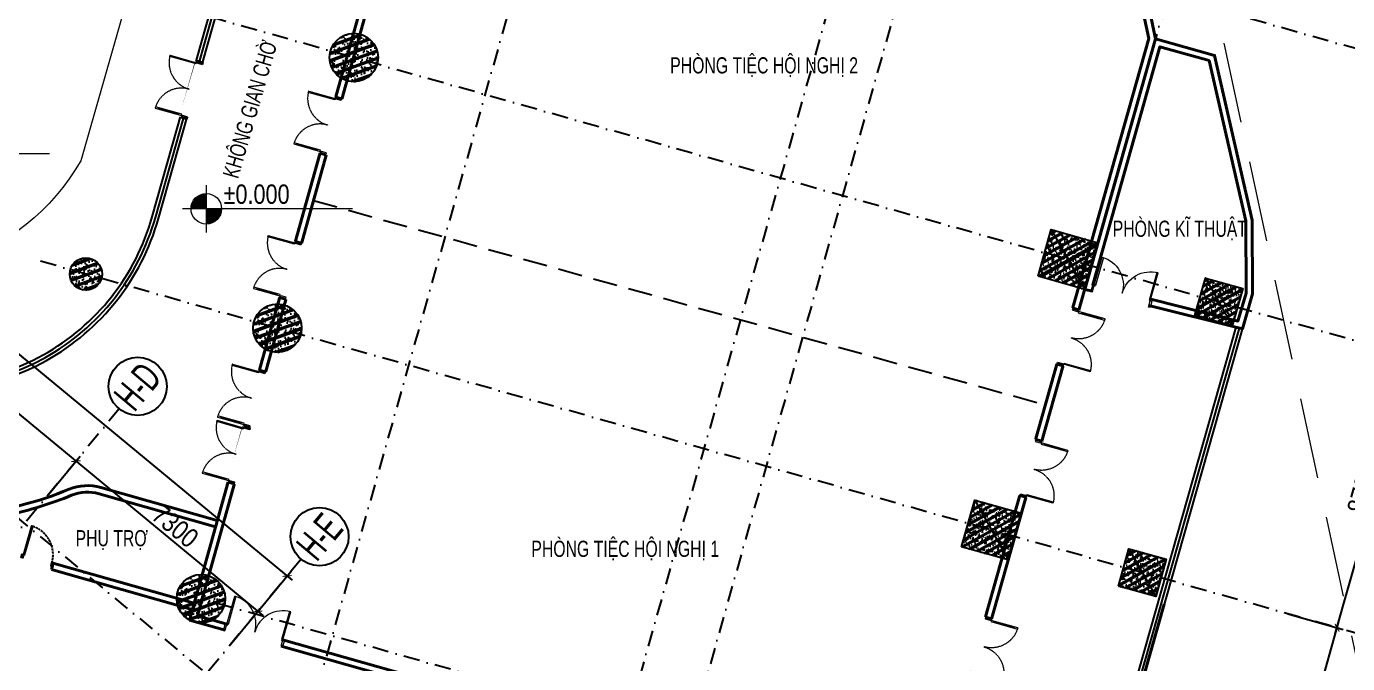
# Model space of a CAD drawing. Header units: millimetres. Extents: x -1534340 to 1713810, y -1348191 to 1114081.
# Drawn here: x 1275860 to 1316753, y -231548 to -211836 of the extents above; entities that cross this region are included whole.
import ezdxf
from ezdxf.enums import TextEntityAlignment as Align

# ---------------------------------------------------------------- set-up
doc = ezdxf.new("R2010")
doc.units = ezdxf.units.MM
doc.header["$LTSCALE"] = 100
doc.set_wipeout_variables(frame=1)
doc.header["$PDMODE"] = 32
doc.header["$PDSIZE"] = 2.5
for name, pattern in [('DASHED2', [0.375, 0.25, -0.125]), ('HIDDEN2', [0.1875, 0.125, -0.0625]), ('TYPICAL 2 +1 BEDROOM FRONT$0$DASHED2', [9.525, 6.35, -3.175]), ('xref.asix of  podium$0$xref.asix of  podium$0$DASHDOT', [1, 0.5, -0.25, 0, -0.25]), ('Xref.Asix of Basement B2$0$HIDDEN', [0.375, 0.25, -0.125])]:
    doc.linetypes.add(name, pattern=pattern)
for name, color, linetype, lineweight in [('A-DOOR', 1, 'Continuous', 9), ('CUA', 37, 'Continuous', 13), ('KT-Chu viet', 255, 'Continuous', 20), ('KT-Ghi chu', 26, 'Continuous', 15), ('KT-Net cat', 1, 'Continuous', 40), ('KT-Net cua', 87, 'Continuous', 9), ('KT-Net thay', 7, 'Continuous', 15)]:
    doc.layers.add(name, color=color, linetype=linetype, lineweight=lineweight)
for name, color, linetype in [('A-FLOR-STRS', 16, 'Continuous'), ('A-GLAZ', 135, 'Continuous'), ('ccu12-Manh', 8, 'Continuous'), ('KT-Kich thuoc', 9, 'Continuous'), ('TYPICAL 2 +1 BEDROOM FRONT$0$A-_DOOR----_E-', 32, 'Continuous'), ('xref.asix of  podium$0$xref.asix of  podium$0$KT-Hatch', 251, 'Continuous'), ('xref.asix of  podium$0$xref.asix of  podium$0$KT-Kich thuoc', 9, 'Continuous'), ('xref.asix of  podium$0$xref.asix of  podium$0$KT-Luoi truc South Tower', 8, 'xref.asix of  podium$0$xref.asix of  podium$0$DASHDOT'), ('xref.asix of  podium$0$xref.asix of  podium$0$KT-Net cot vach', 6, 'Continuous'), ('xref.asix of  podium$0$xref.asix of  podium$0$ST_MBDV Cot vach 220805$0$AUDIT_I_220805193045-1', 50, 'Continuous')]:
    doc.layers.add(name, color=color, linetype=linetype)
doc.layers.add('Xref.Asix of Basement B2$0$KT-Chi gioi XD', color=7, linetype='Xref.Asix of Basement B2$0$HIDDEN', true_color=0x0066cc)
doc.styles.add('Arial Narrow', font='ARIALN.TTF')
doc.styles.add('font unicode ccu', font='arial.ttf')
doc.styles.add('xref.asix of  podium$0$xref.asix of  podium$0$ST_MBDV Cot vach 220805$0$HBA-Text', font='GOTHIC.TTF')
doc.styles.add('Xref_ST_MBDV Cot vach 30.7.2022$0$Arial', font='arial.ttf', dxfattribs={"width": 0.7})
doc.dimstyles.new('CCU_1-200', dxfattribs={"dimscale": 200, "dimtxt": 3, "dimasz": 1, "dimexe": 1, "dimexo": 2, "dimgap": 0.5, "dimtad": 1, "dimdec": 0, "dimdsep": 46, "dimtxsty": 'Arial Narrow', "dimblk": 'ARCHTICK', "dimcen": -1, "dimdle": 1, "dimclrd": 256, "dimclre": 256, "dimclrt": 3, "dimadec": 0, "dimazin": 2, "dimtfac": 0.1, "dimtdec": 0, "dimtix": 1, "dimtmove": 2, "dimatfit": 1, "dimfxl": 1, "dimtvp": 0.833333, "dimtolj": 1, "dimtzin": 12, "dimarcsym": 0})

# ---------------------------------------------------------------- blocks, each defined once
blk = doc.blocks.new('_ARCHTICK')
at = {"color": 0, "linetype": 'ByBlock', "const_width": 0.15}
blk.add_lwpolyline([(-0.5, -0.5), (0.5, 0.5)], dxfattribs=at)
blk = doc.blocks.new('*D2934')
at = {"layer": 'Defpoints', "color": 0, "transparency": 16777216}
for p in [(1543729, -220753, 0), (1545638, -221292), (1541364, -229125, 0)]:
    blk.add_point(p, dxfattribs=at)
at = {"layer": 'xref.asix of  podium$0$xref.asix of  podium$0$KT-Kich thuoc', "lineweight": -2, "transparency": 16777216}
for p, q in [((1543218, -229857), (1545693, -221100)), ((1544114, -220862), (1545831, -221347)), ((1541749, -229234), (1543465, -229719))]:
    blk.add_line(p, q, dxfattribs=at)
at = {"layer": 'xref.asix of  podium$0$xref.asix of  podium$0$KT-Kich thuoc', "lineweight": -2, "transparency": 16777216, "xscale": 200, "yscale": 200, "zscale": 200}
for p, rotation in [((1545638, -221292), 74.22121922395897), ((1543272, -229664), 254.221219223959)]:
    blk.add_blockref('_ARCHTICK', p, dxfattribs=dict(at, rotation=rotation))
at = {"layer": 'xref.asix of  podium$0$xref.asix of  podium$0$KT-Kich thuoc', "color": 3, "transparency": 16777216, "insert": (1544064, -225368), "char_height": 600, "attachment_point": 5, "rotation": 74.2212, "style": 'Arial Narrow'}
blk.add_mtext('\\A1;8700', dxfattribs=at)
blk = doc.blocks.new('*D2935')
at = {"layer": 'Defpoints', "color": 0, "transparency": 16777216}
for p in [(1541364, -229125, 0), (1543272, -229664), (1538998, -237497, 0)]:
    blk.add_point(p, dxfattribs=at)
at = {"layer": 'xref.asix of  podium$0$xref.asix of  podium$0$KT-Kich thuoc', "lineweight": -2, "transparency": 16777216}
for p, q in [((1541749, -229234), (1543465, -229719)), ((1540852, -238229), (1543327, -229472)), ((1539383, -237606), (1541099, -238091))]:
    blk.add_line(p, q, dxfattribs=at)
at = {"layer": 'xref.asix of  podium$0$xref.asix of  podium$0$KT-Kich thuoc', "lineweight": -2, "transparency": 16777216, "xscale": 200, "yscale": 200, "zscale": 200}
for p, rotation in [((1543272, -229664), 74.22121922395897), ((1540907, -238037), 254.221219223959)]:
    blk.add_blockref('_ARCHTICK', p, dxfattribs=dict(at, rotation=rotation))
at = {"layer": 'xref.asix of  podium$0$xref.asix of  podium$0$KT-Kich thuoc', "color": 3, "transparency": 16777216, "insert": (1541698, -233740), "char_height": 600, "attachment_point": 5, "rotation": 74.2212, "style": 'Arial Narrow'}
blk.add_mtext('\\A1;8700', dxfattribs=at)
blk = doc.blocks.new('*D2962')
at = {"layer": 'Defpoints', "color": 0, "transparency": 16777216}
for p in [(1496652, -220506, 0), (1504238, -224511), (1503129, -225855, 0)]:
    blk.add_point(p, dxfattribs=at)
at = {"layer": 'xref.asix of  podium$0$xref.asix of  podium$0$KT-Kich thuoc', "lineweight": -2, "transparency": 16777216}
for p, q in [((1496906, -220198), (1497889, -219008)), ((1497607, -219035), (1504393, -224639)), ((1503383, -225547), (1504366, -224357))]:
    blk.add_line(p, q, dxfattribs=at)
at = {"layer": 'xref.asix of  podium$0$xref.asix of  podium$0$KT-Kich thuoc', "lineweight": -2, "transparency": 16777216, "xscale": 200, "yscale": 200, "zscale": 200}
for p, rotation in [((1497762, -219162), 140.4488267526309), ((1504238, -224511), 320.4488267526309)]:
    blk.add_blockref('_ARCHTICK', p, dxfattribs=dict(at, rotation=rotation))
at = {"layer": 'xref.asix of  podium$0$xref.asix of  podium$0$KT-Kich thuoc', "color": 3, "transparency": 16777216, "insert": (1501259, -221523), "char_height": 600, "attachment_point": 5, "rotation": 320.4488, "style": 'Arial Narrow'}
blk.add_mtext('\\A1;8400', dxfattribs=at)
blk = doc.blocks.new('*D2963')
at = {"layer": 'Defpoints', "color": 0, "transparency": 16777216}
for p in [(1503129, -225855), (1509867, -229160), (1508757, -230503, 0)]:
    blk.add_point(p, dxfattribs=at)
at = {"layer": 'xref.asix of  podium$0$xref.asix of  podium$0$KT-Kich thuoc', "lineweight": -2, "transparency": 16777216}
for p, q in [((1503383, -225547), (1504365, -224358)), ((1504084, -224384), (1510021, -229288)), ((1509012, -230195), (1509994, -229006))]:
    blk.add_line(p, q, dxfattribs=at)
at = {"layer": 'xref.asix of  podium$0$xref.asix of  podium$0$KT-Kich thuoc', "lineweight": -2, "transparency": 16777216, "xscale": 200, "yscale": 200, "zscale": 200}
for p, rotation in [((1504238, -224512), 140.4488267526309), ((1509867, -229160), 320.4488267526309)]:
    blk.add_blockref('_ARCHTICK', p, dxfattribs=dict(at, rotation=rotation))
at = {"layer": 'xref.asix of  podium$0$xref.asix of  podium$0$KT-Kich thuoc', "color": 3, "transparency": 16777216, "insert": (1507311, -226523), "char_height": 600, "attachment_point": 5, "rotation": 320.4488, "style": 'Arial Narrow'}
blk.add_mtext('\\A1;7300', dxfattribs=at)
blk = doc.blocks.new('*U2781')
h = blk.add_hatch()
h.set_pattern_fill('VATLIEU04', color=250, scale=40, style=0, pattern_type=2)
h.set_pattern_definition([(50, (550, 1550), (286.904, -25.1), [30, -330]), (355, (550, 1550), (-55.5, 300.877), [24, -264]), (100.451, (573.9, 1547.9), (231.404, 275.776), [25.496, -280.457]), (46.184, (550, 1630), (426.896, -66.21), [45, -495]), (96.636, (585.57, 1624.5), (373.865, 389.65), [38.244, -420.685]), (351.184, (550, 1630), (373.865, 389.65), [36, -396]), (21, (590, 1610), (238.763, -161.048), [30, -330]), (326, (590, 1610), (97.326, 290.06), [24, -264]), (71.451, (609.9, 1596.58), (336.09, 129.012), [25.496, -280.457]), (37.5, (550, 1550), (4.864, 133.1575), [0, -260.8, 0, -268, 0, -265]), (7.5, (550, 1550), (105.228, 157.765), [0, -152.8, 0, -254.8, 0, -101]), (327.5, (460.8, 1550), (213.529, -9.022), [0, -100, 0, -312, 0, -414]), (317.5, (420.8, 1550), (233.274, 40.042), [0, -130, 0, -207.2, 0, -294]), (45, (550, 1550), (-120.208, 120.208), []), (45, (550, 1599), (-120.208, 120.208), [])])
h.paths.add_polyline_path([(-475, -475), (1025, -475), (1025, 1025), (-475, 1025)])
at = {"color": 6, "ltscale": 0.25}
blk.add_lwpolyline([(-475, -475), (1025, -475), (1025, 1025), (-475, 1025)], close=True, dxfattribs=at)
at = {"layer": 'Defpoints', "linetype": 'ByBlock', "ltscale": 30}
for p, q in [((1025, -475), (-475, 1025)), ((-475, -475), (1025, 1025))]:
    blk.add_line(p, q, dxfattribs=at)
blk = doc.blocks.new('*U2783')
h = blk.add_hatch()
h.set_pattern_fill('VATLIEU04', color=250, scale=40, style=0, pattern_type=2)
h.set_pattern_definition([(50, (250, 1250), (286.904, -25.1), [30, -330]), (355, (250, 1250), (-55.5, 300.877), [24, -264]), (100.451, (273.9, 1247.9), (231.404, 275.776), [25.496, -280.457]), (46.184, (250, 1330), (426.896, -66.21), [45, -495]), (96.636, (285.57, 1324.5), (373.865, 389.65), [38.244, -420.685]), (351.184, (250, 1330), (373.86, 389.65), [36, -396]), (21, (290, 1310), (238.763, -161.048), [30, -330]), (326, (290, 1310), (97.326, 290.06), [24, -264]), (71.451, (309.9, 1296.58), (336.09, 129.012), [25.496, -280.457]), (37.5, (250, 1250), (4.864, 133.1575), [0, -260.8, 0, -268, 0, -265]), (7.5, (250, 1250), (105.228, 157.765), [0, -152.8, 0, -254.8, 0, -101]), (327.5, (160.8, 1250), (213.529, -9.022), [0, -100, 0, -312, 0, -414]), (317.5, (120.8, 1250), (233.274, 40.042), [0, -130, 0, -207.2, 0, -294]), (45, (250, 1250), (-120.208, 120.208), []), (45, (250, 1299), (-120.208, 120.208), [])])
h.paths.add_polyline_path([(-475, -475), (725, -475), (725, 725), (-475, 725)])
at = {"color": 6, "ltscale": 0.25}
blk.add_lwpolyline([(-475, -475), (725, -475), (725, 725), (-475, 725)], close=True, dxfattribs=at)
at = {"layer": 'Defpoints', "linetype": 'ByBlock', "ltscale": 30}
for p, q in [((725, -475), (-475, 725)), ((-475, -475), (725, 725))]:
    blk.add_line(p, q, dxfattribs=at)
blk = doc.blocks.new('xref.asix of  podium$0$xref.asix of  podium$0$ST_MBDV Cot vach 220805$0$GRID-SYM-flat-103')
at = {"layer": 'xref.asix of  podium$0$xref.asix of  podium$0$ST_MBDV Cot vach 220805$0$AUDIT_I_220805193045-1'}
blk.add_circle((0, 0, 0), 900, dxfattribs=at)
at = {"layer": 'xref.asix of  podium$0$xref.asix of  podium$0$ST_MBDV Cot vach 220805$0$AUDIT_I_220805193045-1', "style": 'xref.asix of  podium$0$xref.asix of  podium$0$ST_MBDV Cot vach 220805$0$HBA-Text'}
blk.add_attdef('GRID', text='', height=900, rotation=19.0471, dxfattribs=at).set_placement((0, 0, 0), align=Align.MIDDLE_CENTER)
blk = doc.blocks.new('*D2931')
at = {"layer": 'Defpoints', "color": 0, "transparency": 16777216}
for p in [(1486299, -210114, 0), (1510771, -228065), (1509662, -229408)]:
    blk.add_point(p, dxfattribs=at)
at = {"layer": 'xref.asix of  podium$0$xref.asix of  podium$0$KT-Kich thuoc', "lineweight": -2, "transparency": 16777216}
for p, q in [((1486554, -209806), (1487536, -208617)), ((1487254, -208644), (1510925, -228192)), ((1509917, -229100), (1510899, -227911))]:
    blk.add_line(p, q, dxfattribs=at)
at = {"layer": 'xref.asix of  podium$0$xref.asix of  podium$0$KT-Kich thuoc', "lineweight": -2, "transparency": 16777216, "xscale": 200, "yscale": 200, "zscale": 200}
for p, rotation in [((1487408, -208771), 140.448826737222), ((1510771, -228065), 320.448826737222)]:
    blk.add_blockref('_ARCHTICK', p, dxfattribs=dict(at, rotation=rotation))
at = {"layer": 'xref.asix of  podium$0$xref.asix of  podium$0$KT-Kich thuoc', "color": 3, "transparency": 16777216, "insert": (1499348, -218105), "char_height": 600, "attachment_point": 5, "rotation": 320.4488, "style": 'Arial Narrow'}
blk.add_mtext('\\A1;30300', dxfattribs=at)
blk = doc.blocks.new('double door')
at = {"elevation": 0}
for points in [[(549901, 384015), (549001, 384015), (549001, 383975), (549901, 383975)], [(550101, 384065), (550101, 384015), (549901, 384015), (549901, 384065)], [(549901, 382215), (549001, 382215), (549001, 382255), (549901, 382255)], [(550101, 382165), (550101, 382215), (549901, 382215), (549901, 382165)]]:
    blk.add_lwpolyline(points, close=True, dxfattribs=at)
at = {"color": 8}
for centre, start, end in [((549901, 384015, 0), 180, 270), ((549901, 382215, 0), 90, 180)]:
    blk.add_arc(centre, 900, start, end, dxfattribs=at)
blk = doc.blocks.new('*U2728')
at = {"layer": 'TYPICAL 2 +1 BEDROOM FRONT$0$A-_DOOR----_E-'}
for points in [[(80, 920), (40, 920), (40, 0), (80, 0)], [(0, 0), (0, 0), (0, 0), (40, 0), (40, -42), (50, -42), (50, -100), (0, -100), (0, -100), (0, -100)], [(1000, 0), (1000, 0), (1000, 0), (960, 0), (960, -42), (950, -42), (950, -100), (1000, -100), (1000, -100), (1000, -100)]]:
    blk.add_lwpolyline(points, close=True, dxfattribs=at)
at = {"layer": 'TYPICAL 2 +1 BEDROOM FRONT$0$A-_DOOR----_E-', "color": 8, "linetype": 'TYPICAL 2 +1 BEDROOM FRONT$0$DASHED2', "ltscale": 0.1}
blk.add_arc((40, 0), 920, 0, 90, dxfattribs=at)
blk = doc.blocks.new('CAODOSAN')
at = {"layer": 'KT-Ghi chu'}
h = blk.add_hatch(color=256, dxfattribs=at)
edge = h.paths.add_edge_path()
edge.add_ellipse((286, 0), major_axis=(130, 130), ratio=1, start_angle=45, end_angle=135)
edge.add_line((102, 0), (286, 0))
edge.add_line((286, 0), (286, 184))
h = blk.add_hatch(color=256, dxfattribs=at)
edge = h.paths.add_edge_path()
edge.add_ellipse((286, 0), major_axis=(130, 130), ratio=1, start_angle=225, end_angle=315)
edge.add_line((469, 0), (286, 0))
edge.add_line((286, 0), (286, -184))
for p, q in [((286, 286), (286, -286)), ((2047, 0), (0, 0))]:
    blk.add_line(p, q, dxfattribs=at)
blk.add_circle((286, 0), 184, dxfattribs=at)
at = {"color": 3, "style": 'font unicode ccu', "width": 0.7}
blk.add_attdef('FL', (493, 47), '', height=300, dxfattribs=at)
at = {"color": 1, "style": 'font unicode ccu', "width": 0.7}
blk.add_attdef('SL', (490, -337), '', height=300, dxfattribs=at)
blk = doc.blocks.new('*U229')
for p, q in [((-750, -90), (-750, -50)), ((-100, -70), (-750, -70)), ((-100, -90), (-100, -50)), ((-750, -1710), (-750, -1750)), ((-100, -1730), (-750, -1730)), ((-100, -1710), (-100, -1750))]:
    blk.add_line(p, q)
for points in [[(200, 0), (200, -60), (40, -60), (40, -50), (0, -50), (0, 0)], [(0, -50), (0, -90), (-850, -90), (-850, -50)], [(0, -1750), (0, -1710), (-850, -1710), (-850, -1750)], [(200, -1800), (200, -1740), (40, -1740), (40, -1750), (0, -1750), (0, -1800)]]:
    blk.add_lwpolyline(points, close=True)
at = {"linetype": 'HIDDEN2'}
for centre, start, end in [((0, -50), 180, 270), ((0, -1750), 90, 180)]:
    blk.add_arc(centre, 850, start, end, dxfattribs=at)
blk = doc.blocks.new('KHHFG')
blk.add_wipeout([(-80, 1884), (238, 1884), (264, 84), (-70, 84)]).dxf.layer = 'KT-Kich thuoc'
at = {"layer": 'KT-Net cat'}
for p, q in [((200, 1884), (0, 1884)), ((200, 84), (0, 84))]:
    blk.add_line(p, q, dxfattribs=at)
at = {"layer": 'CUA', "xscale": -1, "rotation": 359.999999524041}
blk.add_blockref('*U229', (200, 1884), dxfattribs=at)
blk = doc.blocks.new('312')
at = {"layer": 'xref.asix of  podium$0$xref.asix of  podium$0$KT-Hatch', "ltscale": 0.5}
h = blk.add_hatch(dxfattribs=at)
h.set_pattern_fill('VATLIEU04', color=256, scale=50, angle=335, pattern_type=2)
h.set_pattern_definition([(25, (1429291.96, -102827.23), (311.76915, -180), [37.5, -412.5]), (330, (1429291.96, -102827.23), (96.0694, 370.1782), [30, -330]), (75.4514, (1429317.94, -102842.23), (407.83865, 190.1779), [31.8701, -350.5711]), (21.1842, (1429334.2, -102736.6), (448.6488, -300.5234), [56.25, -618.75]), (71.6356, (1429371.6, -102761.64), (629.386, 243.9225), [47.8051, -525.8565]), (326.1842, (1429334.2, -102736.6), (629.3859, 243.923), [45, -495]), (356, (1429368.97, -102780.4), (185.4137, -308.5802), [37.5, -412.5]), (301, (1429368.97, -102780.4), (263.4901, 277.1898), [30, -330]), (46.4514, (1429384.42, -102806.1), (448.9038, -31.3908), [31.8701, -350.5711]), (12.5, (1429291.96, -102827.23), (75.8538, 148.28266), [0, -326, 0, -335, 0, -331.25]), (342.5, (1429291.96, -102827.23), (202.55378, 123.1402), [0, -191, 0, -318.5, 0, -126.25]), (302.5, (1429190.91, -102780.11), (237.13767, -123.02238), [0, -125, 0, -390, 0, -517.5]), (292.5, (1429145.6, -102758.98), (285.42618, -77.8696), [0, -162.5, 0, -259, 0, -367.5]), (20, (1429291.96, -102827.23), (-72.67928, 199.68468), []), (20, (1429317.85, -102771.72), (-72.67928, 199.68468), [])])
edge = h.paths.add_edge_path()
edge.add_arc((1512838.3, -212024), 750, 0, 360)
h = blk.add_hatch(dxfattribs=at)
h.set_pattern_fill('VATLIEU04', color=256, scale=50, angle=335, pattern_type=2)
h.set_pattern_definition([(25, (1422198.77, -147273.2), (311.76915, -180), [37.5, -412.5]), (330, (1422198.77, -147273.2), (96.0694, 370.1782), [30, -330]), (75.4514, (1422224.75, -147288.2), (407.8386, 190.1779), [31.8701, -350.571]), (21.1842, (1422241.03, -147182.57), (448.6488, -300.5234), [56.25, -618.75]), (71.6356, (1422278.4, -147207.6), (629.386, 243.9225), [47.8051, -525.8565]), (326.1842, (1422241, -147182.57), (629.3859, 243.923), [45, -495]), (356, (1422275.78, -147226.36), (185.4137, -308.5802), [37.5, -412.5]), (301, (1422275.78, -147226.36), (263.4901, 277.1898), [30, -330]), (46.4514, (1422291.23, -147252.07), (448.9038, -31.3908), [31.8701, -350.571]), (12.5, (1422198.77, -147273.2), (75.8538, 148.28266), [0, -326, 0, -335, 0, -331.25]), (342.5, (1422198.77, -147273.2), (202.55378, 123.1402), [0, -191, 0, -318.5, 0, -126.25]), (302.5, (1422097.71, -147226.08), (237.13767, -123.02238), [0, -125, 0, -390, 0, -517.5]), (292.5, (1422052.4, -147204.95), (285.4262, -77.8696), [0, -162.5, 0, -259, 0, -367.5]), (20, (1422198.77, -147273.2), (-72.6793, 199.6847), []), (20, (1422224.65, -147217.7), (-72.6793, 199.6847), [])])
edge = h.paths.add_edge_path()
edge.add_arc((1504544.6, -218721.1), 500, 0, 360)
h = blk.add_hatch(dxfattribs=at)
h.set_pattern_fill('VATLIEU04', color=256, scale=50, angle=335, pattern_type=2)
h.set_pattern_definition([(25, (1426926.22, -111199.4), (311.76915, -180), [37.5, -412.5]), (330, (1426926.22, -111199.4), (96.0694, 370.1782), [30, -330]), (75.4514, (1426952.2, -111214.4), (407.83865, 190.1779), [31.8701, -350.5711]), (21.1842, (1426968.5, -111108.77), (448.6488, -300.5234), [56.25, -618.75]), (71.6356, (1427005.87, -111133.8), (629.386, 243.9225), [47.8051, -525.8565]), (326.1842, (1426968.5, -111108.8), (629.3859, 243.923), [45, -495]), (356, (1427003.24, -111152.56), (185.4137, -308.5802), [37.5, -412.5]), (301, (1427003.24, -111152.56), (263.4901, 277.1898), [30, -330]), (46.4514, (1427018.7, -111178.28), (448.9038, -31.3908), [31.8701, -350.5711]), (12.5, (1426926.22, -111199.4), (75.8538, 148.28266), [0, -326, 0, -335, 0, -331.25]), (342.5, (1426926.22, -111199.4), (202.55378, 123.1402), [0, -191, 0, -318.5, 0, -126.25]), (302.5, (1426825.17, -111152.28), (237.13767, -123.02238), [0, -125, 0, -390, 0, -517.5]), (292.5, (1426779.85, -111131.15), (285.42618, -77.8696), [0, -162.5, 0, -259, 0, -367.5]), (20, (1426926.22, -111199.4), (-72.67928, 199.68468), []), (20, (1426952.1, -111143.9), (-72.67928, 199.68468), [])])
edge = h.paths.add_edge_path()
edge.add_arc((1510472.5, -220396.2), 750, 0, 360)
h = blk.add_hatch(dxfattribs=at)
h.set_pattern_fill('VATLIEU04', color=256, scale=50, angle=335, pattern_type=2)
h.set_pattern_definition([(25, (1424560.5, -119571.58), (311.76915, -180), [37.5, -412.5]), (330, (1424560.5, -119571.58), (96.0694, 370.1782), [30, -330]), (75.4514, (1424586.47, -119586.58), (407.83865, 190.1779), [31.8701, -350.5711]), (21.1842, (1424602.75, -119480.95), (448.6488, -300.5234), [56.25, -618.75]), (71.6356, (1424640.14, -119506), (629.386, 243.9225), [47.8051, -525.8565]), (326.1842, (1424602.75, -119480.95), (629.3859, 243.923), [45, -495]), (356, (1424637.5, -119524.74), (185.4137, -308.5802), [37.5, -412.5]), (301, (1424637.5, -119524.74), (263.4901, 277.1898), [30, -330]), (46.4514, (1424652.95, -119550.45), (448.9038, -31.3908), [31.8701, -350.5711]), (12.5, (1424560.49, -119571.58), (75.8538, 148.28266), [0, -326, 0, -335, 0, -331.25]), (342.5, (1424560.49, -119571.58), (202.55378, 123.1402), [0, -191, 0, -318.5, 0, -126.25]), (302.5, (1424459.43, -119524.46), (237.13767, -123.02238), [0, -125, 0, -390, 0, -517.5]), (292.5, (1424414.12, -119503.33), (285.42618, -77.8696), [0, -162.5, 0, -259, 0, -367.5]), (20, (1424560.49, -119571.58), (-72.67928, 199.68468), []), (20, (1424586.37, -119516.07), (-72.67928, 199.68468), [])])
edge = h.paths.add_edge_path()
edge.add_arc((1508106.8, -228768.3), 750, 0, 360)
at = {"layer": 'A-DOOR'}
blk.add_line((1540430, -216123.3), (1540430.4, -216121.9), dxfattribs=at)
at = {"layer": 'A-FLOR-STRS', "linetype": 'DASHED2', "ltscale": 30}
blk.add_line((1511585, -216446.4, 0), (1534242.5, -222770.8, 0), dxfattribs=at)
at = {"layer": 'A-GLAZ', "elevation": 0}
for points in [[(1473424.4, -260928.5), (1473092.8, -260654.8), (1466542.8, -268586.1, -0.0802158), (1462838.7, -270893.3), (1454210.8, -274172.2, -0.4938342), (1448507.6, -270476.3, -0.0221705), (1448914.3, -265081.9, -0.0503129), (1451646.9, -252812.4, -0.0717433), (1452491.1, -251043.1), (1458753.2, -243469.1, -0.4142019), (1460161, -243334.8), (1461410.7, -244366.9, 0.3664972), (1462114.6, -244267.3), (1467714.2, -237486.8, 0.1975865), (1467778.6, -236377.6, -0.2766343), (1468313.4, -231892.8), (1480099.9, -217613.1, -0.2939779), (1483233.2, -216709.1), (1497822.7, -221852.2, 0.4147556), (1506598.5, -216954), (1509805.2, -205605.8)], [(1472124.2, -261670.6), (1466470.9, -268516.1, -0.0800332), (1462801.6, -270800.4), (1454176.2, -274078.4, -0.4933527), (1448607.7, -270473.9, -0.0221481), (1449013.6, -265093.8, -0.0503167), (1451742.1, -252843, -0.0715865), (1452571.4, -251102.8), (1458830.2, -243532.9, -0.4142019), (1460097.3, -243411.9), (1461351.7, -244447.9, 0.3702684), (1462190.5, -244332.4), (1467798.9, -237541.3, 0.2004031), (1467871.6, -236340.7, -0.2768086), (1468391.5, -231955.2), (1480176.2, -217677.9, -0.2936266), (1483202.2, -216804.2), (1497792.4, -221947.6, 0.4148816), (1506694.7, -216981.2), (1509901.6, -205632.5)], [(1472047.1, -261606.9), (1466399, -268446.1, -0.0798487), (1462764.4, -270707.5), (1454141.7, -273984.5, -0.4928533), (1448707.9, -270471.4, -0.0221254), (1449112.9, -265105.7, -0.0503205), (1451837.3, -252873.6, -0.0714261), (1452651.8, -251162.5), (1458907.3, -243596.6, -0.4142019), (1460033.6, -243489), (1461292.4, -244528.6, 0.3732637), (1462266.6, -244397.3), (1467883.4, -237596, 0.2029712), (1467964.6, -236303.6, -0.2769801), (1468469.7, -232017.6), (1480252.4, -217742.6, -0.2932569), (1483171.3, -216899.3), (1497762, -222042.9, 0.415005), (1506791, -217008.4), (1509997.9, -205659.1)], [(1540657.1, -219308.3, -0.0173614), (1540571.3, -219590.4), (1533338.3, -245099.8)]]:
    blk.add_lwpolyline(points, format="xyb", dxfattribs=at)
for points in [[(1540142.6, -220369.3), (1534504.6, -240253.2)], [(1540239.7, -220393.6), (1534600.8, -240280.5)]]:
    blk.add_lwpolyline(points, dxfattribs=at)
at = {"layer": 'KT-Net cat'}
for p, q in [((1534925.8, -198287.5, 0), (1537651.5, -211441.9)), ((1507747.1, -229430.9, 0), (1516082.9, -199616, 0)), ((1503531.7, -227666.5, 0), (1503477, -227858.9)), ((1503493.2, -227655.6, 0), (1507892.6, -228905.5, 0)), ((1503477, -227858.9, 0), (1507838, -229097.8, 0))]:
    blk.add_line(p, q, dxfattribs=at)
at = {"layer": 'KT-Net cat', "elevation": 0}
for points in [[(1529373.9, -203592.4), (1516220.2, -199862.8), (1508004.2, -229295.7), (1508946.1, -229561.8)], [(1510601.3, -230029.5), (1530594.9, -235679.2), (1537445.5, -211435.4), (1536970.3, -209230.8), (1528458.6, -206825.6), (1529373.9, -203592.3)], [(1537651.5, -211441.9), (1530733, -235926), (1510585.3, -230232.9)], [(1508853.1, -229743.4), (1507747.1, -229430.9)], [(1509773.7, -229795.7), (1509773.7, -229795.7)]]:
    blk.add_lwpolyline(points, dxfattribs=at)
at = {"layer": 'KT-Net cat'}
for points in [[(1535703.2, -219256.6), (1535460.5, -219195.8), (1537651.5, -211441.9), (1539478.6, -211958.2), (1540643.7, -217054.9), (1540657.3, -219339.1), (1540341.4, -220419.1), (1537450, -219694.4)], [(1535796.3, -219073.7), (1535709, -219051.8), (1537789.6, -211688.8), (1539310.1, -212118.4), (1540443.8, -217078), (1540457.1, -219311.1), (1540203.4, -220178.3), (1537465.5, -219492.1)], [(1536631.3, -219283), (1536630.5, -219282.8)], [(1534639.4, -240499.4), (1537916.7, -228931.3)]]:
    blk.add_lwpolyline(points, dxfattribs=at)
at = {"layer": 'KT-Net cat', "elevation": 0}
for points in [[(1497901.8, -226067.1, 0.1402691), (1504026.4, -225381.4, -0.1683172), (1505006.9, -225325.8), (1508608.7, -226349)], [(1502130, -226175.6, 0.0453652), (1504102.4, -225566.4, -0.1683172), (1504952.2, -225518.1), (1508554.9, -226541.6)]]:
    blk.add_lwpolyline(points, format="xyb", dxfattribs=at)
at = {"layer": 'KT-Net thay', "elevation": 0}
blk.add_lwpolyline([(1507330.9, -204921.6), (1504390.2, -215215.5, -0.3779825), (1495435.6, -218205.3), (1484590.5, -214199.9, 0.2463094), (1482598.4, -214595), (1480169, -217536.8)], format="xyb", dxfattribs=at)
at = {"layer": 'xref.asix of  podium$0$xref.asix of  podium$0$KT-Luoi truc South Tower', "ltscale": 10}
for p, q in [((1527628.1, -175202.9), (1502281, -264904.5)), ((1536770.1, -177786.2), (1511423, -267487.8)), ((1538694.8, -178330), (1513347.6, -268031.6)), ((1546393.3, -180505.4), (1521046.2, -270207)), ((1549736, -213409.6), (1507717.2, -201536.2)), ((1480764.6, -208369.6), (1512813.8, -234836.9)), ((1547370.3, -221781.7), (1505351.4, -209908.4)), ((1545004.6, -230153.9), (1502985.7, -218280.6)), ((1505574.6, -222893.3), (1495693.6, -234858.1)), ((1511203.3, -227541.7), (1489259.5, -254113.2)), ((1542776.8, -238565.1), (1508106.8, -228768.3))]:
    blk.add_line(p, q, dxfattribs=at)
at = {"layer": 'xref.asix of  podium$0$xref.asix of  podium$0$KT-Net cot vach', "ltscale": 0.5}
for centre, radius in [((1512838.3, -212024), 750), ((1504544.6, -218721.1), 500), ((1510472.5, -220396.2), 750), ((1508106.8, -228768.3), 750)]:
    blk.add_circle(centre, radius, dxfattribs=at)
at = {"layer": 'A-DOOR', "color": 250, "rotation": 254.1895842193126}
blk.add_blockref('double door', (1290975.4, 403681, 0), dxfattribs=at)
at = {"layer": 'KT-Kich thuoc'}
ref = blk.add_blockref('CAODOSAN', (1498150.1, -215006.9), dxfattribs=dict(at, xscale=2.571428571428571, yscale=2.571428571428571, zscale=2.571428571428571))
ref.add_attrib('FL', '- 0.150', (1499419.1, -214854.2), dxfattribs={"layer": '0', "color": 3, "height": 600, "style": 'font unicode ccu', "width": 0.8})
ref = blk.add_blockref('CAODOSAN', (1507536, -216702.9), dxfattribs=dict(at, xscale=2.571428571428571, yscale=2.571428571428571, zscale=2.571428571428571))
ref.add_attrib('FL', '%%p0.000', (1508805, -216550.2), dxfattribs={"layer": '0', "color": 3, "height": 600, "style": 'font unicode ccu', "width": 0.8})
at = {"layer": 'KT-Net cua', "color": 250, "xscale": -1, "rotation": 74.24912318458455}
blk.add_blockref('double door', (2054626.1, 205944.8, 0), dxfattribs=at)
at = {"layer": 'KT-Net cua', "rotation": 344.0595155114916}
blk.add_blockref('*U2728', (1502570.1, -227391.9, 0), dxfattribs=at)
at = {"layer": 'xref.asix of  podium$0$xref.asix of  podium$0$KT-Kich thuoc'}
ref = blk.add_blockref('xref.asix of  podium$0$xref.asix of  podium$0$ST_MBDV Cot vach 220805$0$GRID-SYM-flat-103', (1506147.7, -222199.3, 0), dxfattribs=at)
ref.add_attrib('GRID', 'H-D', dxfattribs={"layer": 'xref.asix of  podium$0$xref.asix of  podium$0$ST_MBDV Cot vach 220805$0$AUDIT_I_220805193045-1', "height": 900, "rotation": 50, "style": 'xref.asix of  podium$0$xref.asix of  podium$0$ST_MBDV Cot vach 220805$0$HBA-Text', "width": 0.65}).set_placement((1506147.7, -222199.3, 0), align=Align.MIDDLE_CENTER)
ref = blk.add_blockref('xref.asix of  podium$0$xref.asix of  podium$0$ST_MBDV Cot vach 220805$0$GRID-SYM-flat-103', (1511776.4, -226847.7, 0), dxfattribs=at)
ref.add_attrib('GRID', 'H-E', dxfattribs={"layer": 'xref.asix of  podium$0$xref.asix of  podium$0$ST_MBDV Cot vach 220805$0$AUDIT_I_220805193045-1', "height": 900, "rotation": 50, "style": 'xref.asix of  podium$0$xref.asix of  podium$0$ST_MBDV Cot vach 220805$0$HBA-Text', "width": 0.65}).set_placement((1511776.4, -226847.7, 0), align=Align.MIDDLE_CENTER)
at = {"layer": 'xref.asix of  podium$0$xref.asix of  podium$0$KT-Net cot vach', "linetype": 'ByBlock', "xscale": -1, "rotation": 254.2212213650004}
for name, p in [('*U2781', (1534603.3, -218459.9)), ('*U2783', (1539455.7, -219675.2)), ('*U2781', (1532237.6, -226832.1)), ('*U2783', (1537089.9, -228047.4))]:
    blk.add_blockref(name, p, dxfattribs=at)
at = {"layer": 'KT-Chu viet', "insert": (1509385, -213551.4), "char_height": 500, "attachment_point": 2, "rotation": 73.73057, "style": 'Xref_ST_MBDV Cot vach 30.7.2022$0$Arial'}
blk.add_mtext('KHÔNG GIAN CH{\\fArial|b0|i0|c0|p34;Ờ}', dxfattribs=at)
at = {"layer": 'KT-Chu viet', "char_height": 500, "attachment_point": 2, "style": 'Xref_ST_MBDV Cot vach 30.7.2022$0$Arial'}
for s, insert in [('PHÒNG TI{\\fArial|b0|i0|c0|p34;ỆC HỘI NGHỊ} 2', (1525536.6, -212015.8)), ('{\\fArial|b0|i0|c163|p34;PHÒNG KĨ THUẬT}', (1538405.8, -217070.9)), ('PHỤ TRỢ', (1505344.3, -226645.7, 0)), ('PHÒNG TI{\\fArial|b0|i0|c0|p34;ỆC HỘI NGHỊ} 1', (1521239.4, -226973.2))]:
    blk.add_mtext(s, dxfattribs=dict(at, insert=insert))
at = {"layer": 'xref.asix of  podium$0$xref.asix of  podium$0$KT-Kich thuoc'}
dim = blk.add_aligned_dim(p1=(1486298.9, -210114.1, 0), p2=(1509661.9, -229408.2), distance=1742.1, dimstyle='CCU_1-200', dxfattribs=at)
dim.commit()
dim.dimension.update_dxf_attribs({"geometry": '*D2931', "text_midpoint": (1499348.4, -218104.6)})
for base, p1, p2, angle, picture, middle in [((1504238.4, -224511.2), (1496651.7, -220506.3, 0), (1503128.6, -225855.1, 0), 140.44883, '*D2962', (1501258.7, -221523.5)), ((1545638.1, -221292.3), (1541363.6, -229125.1, 0), (1543729.4, -220752.9, 0), 74.22122, '*D2934', (1544064.2, -225367.9)), ((1509866.6, -229160.2), (1503128.6, -225855.1), (1508757.3, -230503.5, 0), 140.44883, '*D2963', (1507311, -226522.7)), ((1543272.4, -229664.5), (1538997.9, -237497.3, 0), (1541363.6, -229125.1, 0), 74.22122, '*D2935', (1541698.5, -233740.1))]:
    dim = blk.add_linear_dim(base=base, p1=p1, p2=p2, angle=angle, dimstyle='CCU_1-200', dxfattribs=at)
    dim.commit()
    dim.dimension.update_dxf_attribs({"geometry": picture, "text_midpoint": middle})
at = {"layer": 'KT-Kich thuoc', "rotation": 344.2188557745582}
for p in [(1534579.9, -221590.1, 0), (1533430.9, -225656.2, 0), (1531879.1, -231148, 0)]:
    blk.add_blockref('KHHFG', p, dxfattribs=at)
at = {"layer": 'Xref.Asix of Basement B2$0$KT-Chi gioi XD', "lineweight": 13, "ltscale": 100, "elevation": 0, "flags": 128}
blk.add_lwpolyline([(1536926.6, -198350.2), (1532230.5, -180477.4), (1529880.4, -179665.5), (1520946.6, -186436.8), (1497442.7, -204368.8), (1473775.2, -221476.8, 0.684877), (1504207.8, -335272.8), (1524578.3, -337428.6), (1563007.4, -336214.1), (1565857.8, -332567.4)], format="xyb", close=True, dxfattribs=at)
at = {"layer": 'KT-Kich thuoc', "xscale": -1, "rotation": 344.2235869555103}
for p in [(1507662.8, -214002.2, 0), (1511952.6, -215112.7, 0), (1510703.6, -219579.8, 0), (1509590.7, -223560.6, 0)]:
    blk.add_blockref('KHHFG', p, dxfattribs=at)
blk.add_blockref('KHHFG', (1509119.9, -225298, 0), dxfattribs=at)

msp = doc.modelspace()

# ---------------------------------------------------------------- block references
at = {"layer": 'ccu12-Manh'}
msp.add_blockref('312', (-226844, -774.2), dxfattribs=at)

doc.saveas('drawing.dxf')
